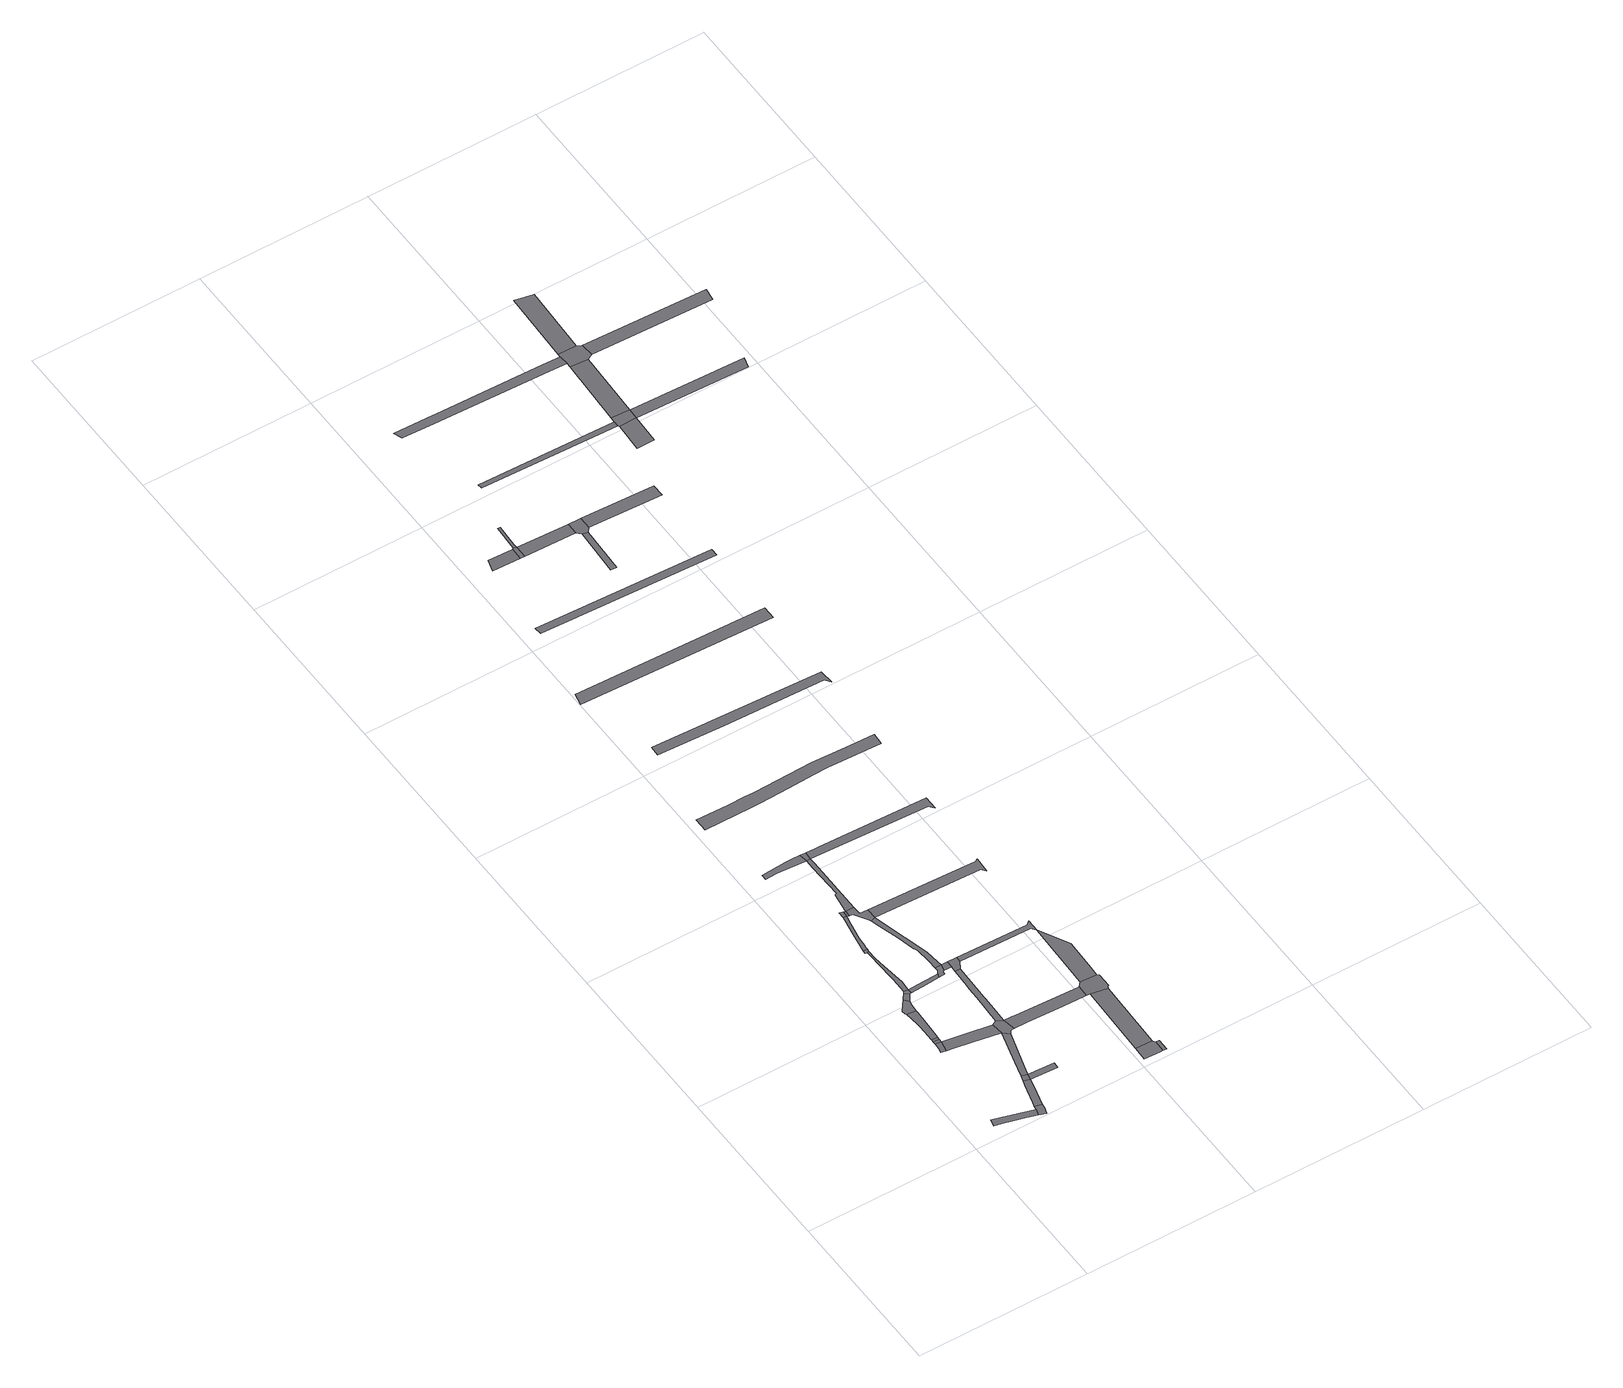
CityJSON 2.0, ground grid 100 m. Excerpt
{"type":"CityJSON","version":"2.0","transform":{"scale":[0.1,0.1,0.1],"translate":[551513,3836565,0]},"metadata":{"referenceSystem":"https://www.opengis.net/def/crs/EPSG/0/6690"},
"CityObjects":{
"road1":{"type":"Road","attributes":{"RoadStructureAttribute.sectionType":"1"},"geometry":[{"type":"MultiSurface","lod":"1","boundaries":[[[0,1,2,3,4,5,6,7]]]}]},
"road2":{"type":"Road","geometry":[{"type":"MultiSurface","lod":"1","boundaries":[[[8,7,6,9,10,11]]]}]},
"road3":{"type":"Road","geometry":[{"type":"MultiSurface","lod":"1","boundaries":[[[12,13,14,15,16]]]}]},
"road4":{"type":"Road","attributes":{"RoadStructureAttribute.sectionType":"1"},"geometry":[{"type":"MultiSurface","lod":"1","boundaries":[[[17,12,16,18]]]}]},
"road5":{"type":"Road","geometry":[{"type":"MultiSurface","lod":"1","boundaries":[[[19,17,18,20]]]}]},
"road6":{"type":"Road","attributes":{"RoadStructureAttribute.sectionType":"1"},"geometry":[{"type":"MultiSurface","lod":"1","boundaries":[[[21,22,23,19,20,24,25,26,27]]]}]},
"road7":{"type":"Road","attributes":{"RoadStructureAttribute.sectionType":"1"},"geometry":[{"type":"MultiSurface","lod":"1","boundaries":[[[28,29,30,8,11,31,32]]]}]},
"road8":{"type":"Road","geometry":[{"type":"MultiSurface","lod":"1","boundaries":[[[33,34,35,21,27,36,37]]]}]},
"road9":{"type":"Road","geometry":[{"type":"MultiSurface","lod":"1","boundaries":[[[38,28,32,39]]]}]},
"road10":{"type":"Road","attributes":{"RoadStructureAttribute.sectionType":"1"},"geometry":[{"type":"MultiSurface","lod":"1","boundaries":[[[40,16,15,41,42,43,44]]]}]},
"road11":{"type":"Road","attributes":{"RoadStructureAttribute.sectionType":"1"},"geometry":[{"type":"MultiSurface","lod":"1","boundaries":[[[45,46,33,37,47,48]]]}]},
"road12":{"type":"Road","geometry":[{"type":"MultiSurface","lod":"1","boundaries":[[[49,45,48,50,51]]]}]},
"road13":{"type":"Road","attributes":{"RoadStructureAttribute.sectionType":"1"},"geometry":[{"type":"MultiSurface","lod":"1","boundaries":[[[52,53,39,32]]]}]},
"road14":{"type":"Road","attributes":{"RoadStructureAttribute.sectionType":"1"},"geometry":[{"type":"MultiSurface","lod":"1","boundaries":[[[43,54,55,38,39,56,57]]]}]},
"road15":{"type":"Road","attributes":{"RoadStructureAttribute.sectionType":"1"},"geometry":[{"type":"MultiSurface","lod":"1","boundaries":[[[58,59,60,61,62,63,64,65,49,51]]]}]},
"road16":{"type":"Road","geometry":[{"type":"MultiSurface","lod":"1","boundaries":[[[66,67,62,61,68]]]}]},
"road17":{"type":"Road","attributes":{"RoadStructureAttribute.sectionType":"1"},"geometry":[{"type":"MultiSurface","lod":"1","boundaries":[[[69,70,71,51,50,72,73]]]}]},
"road18":{"type":"Road","geometry":[{"type":"MultiSurface","lod":"1","boundaries":[[[74,75,44,43,57,76,77,78,79,80]]]}]},
"road19":{"type":"Road","attributes":{"RoadStructureAttribute.sectionType":"1"},"geometry":[{"type":"MultiSurface","lod":"1","boundaries":[[[81,82,83,84,66,68,85,86,87,88,89,90]]]}]},
"road20":{"type":"Road","geometry":[{"type":"MultiSurface","lod":"1","boundaries":[[[91,81,90,92]]]}]},
"road21":{"type":"Road","geometry":[{"type":"MultiSurface","lod":"1","boundaries":[[[92,90,93,94]]]}]},
"road22":{"type":"Road","attributes":{"RoadStructureAttribute.sectionType":"1"},"geometry":[{"type":"MultiSurface","lod":"1","boundaries":[[[95,96,97,98,74,80,99,100,101,102]]]}]},
"road23":{"type":"Road","geometry":[{"type":"MultiSurface","lod":"1","boundaries":[[[103,104,105,106,69,73,107,108,109,110]]]}]},
"road24":{"type":"Road","attributes":{"RoadStructureAttribute.sectionType":"1"},"geometry":[{"type":"MultiSurface","lod":"1","boundaries":[[[111,112,113,114,115,116,117,118]]]}]},
"road25":{"type":"Road","geometry":[{"type":"MultiSurface","lod":"1","boundaries":[[[94,93,119,120,121,122,123,124,125]]]}]},
"road26":{"type":"Road","attributes":{"RoadStructureAttribute.sectionType":"1"},"geometry":[{"type":"MultiSurface","lod":"1","boundaries":[[[126,127,128,129,130,131,122,121,132,133,134,135,136,104,103]]]}]},
"road27":{"type":"Road","attributes":{"RoadStructureAttribute.sectionType":"1"},"geometry":[{"type":"MultiSurface","lod":"1","boundaries":[[[103,110,137,138]]]}]},
"road28":{"type":"Road","geometry":[{"type":"MultiSurface","lod":"1","boundaries":[[[138,137,95,102,139,140]]]}]},
"road29":{"type":"Road","attributes":{"RoadStructureAttribute.sectionType":"1"},"geometry":[{"type":"MultiSurface","lod":"1","boundaries":[[[117,141,142,143,94,125,144,145]]]}]},
"road30":{"type":"Road","attributes":{"RoadStructureAttribute.sectionType":"1"},"geometry":[{"type":"MultiSurface","lod":"1","boundaries":[[[146,147,148,80,79,149,150,151,152,153,154,155]]]}]},
"road31":{"type":"Road","geometry":[{"type":"MultiSurface","lod":"1","boundaries":[[[118,117,145,156]]]}]},
"road32":{"type":"Road","attributes":{"RoadStructureAttribute.sectionType":"1"},"geometry":[{"type":"MultiSurface","lod":"1","boundaries":[[[157,158,159,160,161,162]]]}]},
"road33":{"type":"Road","attributes":{"RoadStructureAttribute.sectionType":"1"},"geometry":[{"type":"MultiSurface","lod":"1","boundaries":[[[163,164,161,160]]]}]},
"road34":{"type":"Road","attributes":{"RoadStructureAttribute.sectionType":"1"},"geometry":[{"type":"MultiSurface","lod":"1","boundaries":[[[165,166,140,139,167,168]]]}]},
"road35":{"type":"Road","attributes":{"RoadStructureAttribute.sectionType":"1"},"geometry":[{"type":"MultiSurface","lod":"1","boundaries":[[[169,157,162,170]]]}]},
"road36":{"type":"Road","attributes":{"RoadStructureAttribute.sectionType":"1"},"geometry":[{"type":"MultiSurface","lod":"1","boundaries":[[[171,172,173,174,175,123,122]]]}]},
"road37":{"type":"Road","geometry":[{"type":"MultiSurface","lod":"1","boundaries":[[[176,155,154,169,170,177,178,179,180]]]}]},
"road38":{"type":"Road","attributes":{"RoadStructureAttribute.sectionType":"1"},"geometry":[{"type":"MultiSurface","lod":"1","boundaries":[[[181,182,183,184,185,186,187,188,189,190,191,192,193,194,195]]]}]},
"road39":{"type":"Road","attributes":{"RoadStructureAttribute.sectionType":"1"},"geometry":[{"type":"MultiSurface","lod":"1","boundaries":[[[196,197,168,176,180]]]}]},
"road40":{"type":"Road","attributes":{"RoadStructureAttribute.sectionType":"1"},"geometry":[{"type":"MultiSurface","lod":"1","boundaries":[[[198,199,200,201,202,203,156,145]]]}]},
"road41":{"type":"Road","attributes":{"RoadStructureAttribute.sectionType":"1"},"geometry":[{"type":"MultiSurface","lod":"1","boundaries":[[[204,205,206,207,208,209,210]]]}]},
"road42":{"type":"Road","attributes":{"RoadStructureAttribute.sectionType":"1"},"geometry":[{"type":"MultiSurface","lod":"1","boundaries":[[[211,212,213,214]]]}]},
"road43":{"type":"Road","attributes":{"RoadStructureAttribute.sectionType":"1"},"geometry":[{"type":"MultiSurface","lod":"1","boundaries":[[[215,216,217,218]]]}]},
"road44":{"type":"Road","geometry":[{"type":"MultiSurface","lod":"1","boundaries":[[[219,214,213,220,221]]]}]},
"road45":{"type":"Road","geometry":[{"type":"MultiSurface","lod":"1","boundaries":[[[222,223,224,219,221]]]}]},
"road46":{"type":"Road","attributes":{"RoadStructureAttribute.sectionType":"1"},"geometry":[{"type":"MultiSurface","lod":"1","boundaries":[[[225,226,227,228]]]}]},
"road47":{"type":"Road","attributes":{"RoadStructureAttribute.sectionType":"1"},"geometry":[{"type":"MultiSurface","lod":"1","boundaries":[[[221,220,229,230]]]}]},
"road48":{"type":"Road","attributes":{"RoadStructureAttribute.sectionType":"1"},"geometry":[{"type":"MultiSurface","lod":"1","boundaries":[[[231,232,233,234]]]}]},
"road49":{"type":"Road","geometry":[{"type":"MultiSurface","lod":"1","boundaries":[[[230,229,231,234,235,236]]]}]},
"road50":{"type":"Road","attributes":{"RoadStructureAttribute.sectionType":"1"},"geometry":[{"type":"MultiSurface","lod":"1","boundaries":[[[237,238,236,235]]]}]},
"road51":{"type":"Road","attributes":{"RoadStructureAttribute.sectionType":"1"},"geometry":[{"type":"MultiSurface","lod":"1","boundaries":[[[239,240,241,242,243,244]]]}]},
"road52":{"type":"Road","attributes":{"RoadStructureAttribute.sectionType":"1"},"geometry":[{"type":"MultiSurface","lod":"1","boundaries":[[[245,246,247,248,249,250,251,252,253,254]]]}]},
"road53":{"type":"Road","attributes":{"RoadStructureAttribute.sectionType":"1"},"geometry":[{"type":"MultiSurface","lod":"1","boundaries":[[[255,256,257,258]]]}]},
"road54":{"type":"Road","geometry":[{"type":"MultiSurface","lod":"1","boundaries":[[[259,244,243,258,257,260]]]}]},
"road55":{"type":"Road","attributes":{"RoadStructureAttribute.sectionType":"1"},"geometry":[{"type":"MultiSurface","lod":"1","boundaries":[[[261,259,260,262]]]}]},
"road56":{"type":"Road","geometry":[{"type":"MultiSurface","lod":"1","boundaries":[[[263,254,253,261,262,264,265,266]]]}]},
"road57":{"type":"Road","attributes":{"RoadStructureAttribute.sectionType":"1"},"geometry":[{"type":"MultiSurface","lod":"1","boundaries":[[[267,263,266,268]]]}]},
"road58":{"type":"Road","attributes":{"RoadStructureAttribute.sectionType":"1"},"geometry":[{"type":"MultiSurface","lod":"1","boundaries":[[[269,270,271,260,257]]]}]},
"road59":{"type":"Road","attributes":{"RoadStructureAttribute.sectionType":"1"},"geometry":[{"type":"MultiSurface","lod":"1","boundaries":[[[272,273,265,264]]]}]}
},
"vertices":[
[220,111,0],[169,126,0],[159,85,0],[203,75,0],[257,61,0],[328,42,0],[383,24,0],[395,60,0],
[400,83,0],[425,9,0],[440,53,0],[440,73,0],
[219,703,0],[216,668,0],[212,640,0],[239,634,0],[254,699,0],
[220,721,0],[254,719,0],
[221,736,0],[255,734,0],
[211,946,0],[218,865,0],[220,841,0],[255,747,0],[260,865,0],[262,927,0],[263,941,0],
[447,254,0],[440,229,0],[407,110,0],[470,191,0],[483,244,0],
[249,1036,0],[203,976,0],[206,953,0],[266,985,0],[271,1012,0],
[457,288,0],[490,279,0],
[388,676,0],[279,629,0],[378,612,0],[537,584,0],[527,652,0],
[275,1071,0],[256,1045,0],[277,1022,0],[298,1054,0],
[285,1084,0],[309,1055,0],[307,1079,0],
[641,235,0],[643,273,0],
[484,386,0],[471,341,0],[506,335,0],[568,552,0],
[313,1140,0],[296,1281,0],[288,1346,0],[288,1404,0],[277,1399,0],[280,1273,0],[281,1224,0],[284,1179,0],
[265,1420,0],[264,1400,0],[289,1418,0],
[490,1089,0],[473,1088,0],[402,1084,0],[404,1061,0],[481,1066,0],
[556,667,0],[546,661,0],[582,570,0],[590,572,0],[599,574,0],[605,575,0],[589,647,0],
[306,1664,0],[303,1647,0],[285,1541,0],[271,1457,0],[290,1435,0],[291,1449,0],[296,1503,0],[313,1605,0],[321,1652,0],[323,1659,0],
[306,1698,0],[327,1694,0],
[337,1657,0],[339,1692,0],
[571,1056,0],[566,944,0],[565,918,0],[563,850,0],[593,769,0],[595,822,0],[595,828,0],[600,1055,0],
[537,1129,0],[502,1129,0],[502,1108,0],[502,1106,0],[515,1069,0],[517,1069,0],[520,1086,0],[527,1091,0],
[310,2130,0],[274,2129,0],[126,2122,0],[125,2090,0],[193,2091,0],[268,2086,0],[363,2080,0],[356,2130,0],
[357,1655,0],[404,1579,0],[408,1567,0],[436,1578,0],[437,1639,0],[388,1640,0],[388,1691,0],
[529,1194,0],[523,1241,0],[513,1291,0],[500,1339,0],[487,1383,0],[469,1446,0],[423,1513,0],[457,1398,0],[483,1298,0],[493,1274,0],[501,1181,0],
[572,1089,0],[573,1128,0],
[628,1099,0],[629,1127,0],
[364,2024,0],[368,1814,0],[355,1811,0],[387,2047,0],[386,2080,0],
[767,639,0],[656,644,0],[640,645,0],[667,573,0],[680,573,0],[730,571,0],[860,565,0],[1006,560,0],[1025,560,0],[1027,629,0],
[389,2128,0],
[1034,130,0],[1031,47,0],[1124,43,0],[1139,43,0],[1140,110,0],[1130,125,0],
[1162,42,0],[1161,109,0],
[1061,1136,0],[1041,1118,0],[1043,1089,0],[1062,1062,0],
[1047,559,0],[1142,542,0],
[1053,1556,0],[1072,1531,0],[1079,1625,0],[1064,1614,0],[784,1626,0],
[1051,654,0],[1150,557,0],[1156,557,0],[1156,641,0],[1145,647,0],
[335,2530,0],[387,2530,0],[555,2536,0],[715,2545,0],[796,2546,0],[880,2543,0],[1108,2534,0],[1112,2603,0],[946,2609,0],[748,2616,0],[399,2608,0],[347,2608,0],[241,2608,0],[58,2611,0],[57,2532,0],
[1148,724,0],[1153,893,0],
[418,2079,0],[1069,2052,0],[1093,2026,0],[1093,2105,0],[464,2125,0],[446,2125,0],
[284,3075,0],[519,3062,0],[1107,3045,0],[1128,3012,0],[1123,3097,0],[141,3138,0],[139,3081,0],
[155,4633,0],[133,4563,0],[295,4557,0],[297,4628,0],
[1127,3535,0],[1126,3612,0],[20,3646,0],[6,3575,0],
[305,4636,0],[320,4557,0],[322,4629,0],
[319,4653,0],[326,4786,0],[313,4788,0],
[1122,4037,0],[1121,4082,0],[98,4124,0],[102,4082,0],
[619,4547,0],[621,4617,0],
[641,4524,0],[628,4245,0],[661,4243,0],[672,4516,0],
[692,4543,0],[694,4615,0],
[1117,4524,0],[1116,4599,0],
[1112,5067,0],[392,5083,0],[394,5057,0],[1112,5035,0],[1189,5032,0],[1190,5065,0],
[1107,5579,0],[481,5597,0],[467,5597,0],[232,5604,0],[252,5556,0],[465,5548,0],[471,5548,0],[1107,5524,0],[1211,5520,0],[1207,5576,0],
[1187,4854,0],[1288,4855,0],[1294,5026,0],[1195,5023,0],
[1191,5095,0],[1298,5090,0],
[1210,5492,0],[1312,5487,0],
[1208,5596,0],[1345,5504,0],[1339,5578,0],[1312,5593,0],
[1221,6020,0],[1328,5998,0],
[1948,5005,0],[1965,5065,0],[1312,5088,0],
[2049,5480,0],[2060,5553,0]
]}
